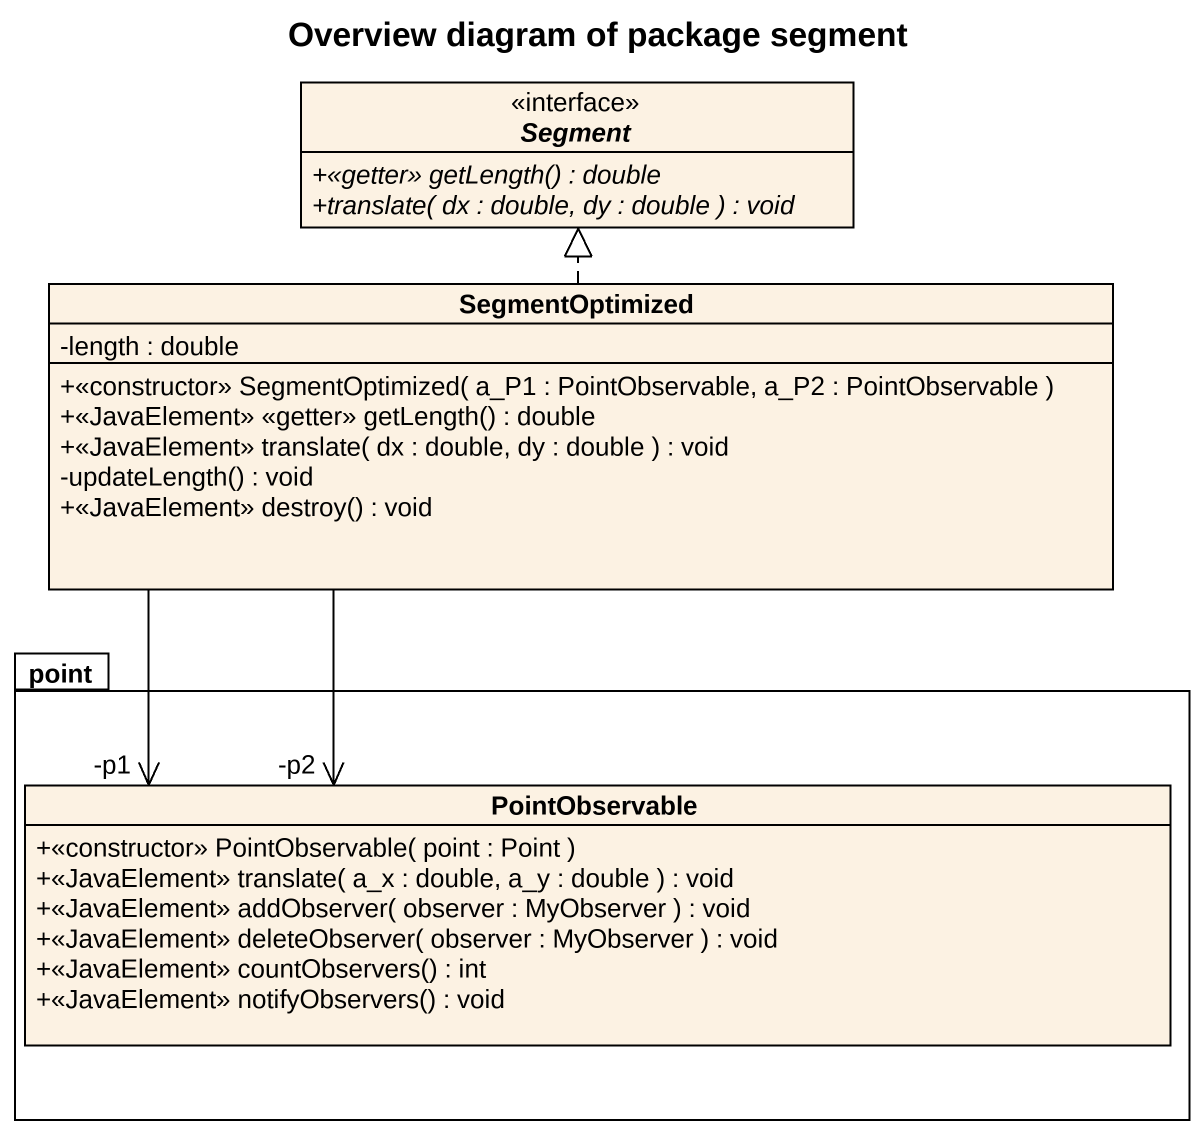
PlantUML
@startuml
title Overview diagram of package segment
hide circle
hide empty members
skinparam classAttributeIconSize 0
interface Segment {
  {abstract} +<<getter>> getLength() : double
  {abstract} +translate( dx : double, dy : double ) : void
}
class SegmentOptimized {
  -length : double
  +<<constructor>> SegmentOptimized( a_P1 : PointObservable, a_P2 : PointObservable )
  +<<JavaElement>> <<getter>> getLength() : double
  +<<JavaElement>> translate( dx : double, dy : double ) : void
  -updateLength() : void
  +<<JavaElement>> destroy() : void
}
package point {
  class PointObservable {
    +<<constructor>> PointObservable( point : Point )
    +<<JavaElement>> translate( a_x : double, a_y : double ) : void
    +<<JavaElement>> addObserver( observer : MyObserver ) : void
    +<<JavaElement>> deleteObserver( observer : MyObserver ) : void
    +<<JavaElement>> countObservers() : int
    +<<JavaElement>> notifyObservers() : void
  }
}
SegmentOptimized .up.|> Segment
PointObservable "-p2" <-up- SegmentOptimized
PointObservable "-p1" <-up- SegmentOptimized
@enduml
